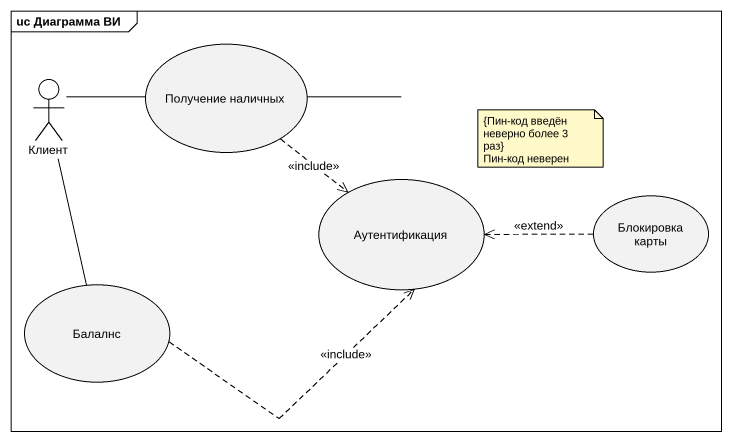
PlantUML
@startuml
mainframe uc Диаграмма ВИ
usecase "Получение наличных" as Получение_наличных
actor Клиент
usecase Аутентификация
usecase "Блокировка карты" as Блокировка_карты
usecase Балалнс
Получение_наличных ..> Аутентификация : <<include>>
Клиент -right- Получение_наличных
Клиент -- Балалнс
Блокировка_карты .left.> Аутентификация : <<extend>>
Балалнс .right.> Аутентификация : <<include>>
note as N1
  {Пин-код введён неверно более 3 раз}
  Пин-код неверен
end note
@enduml
